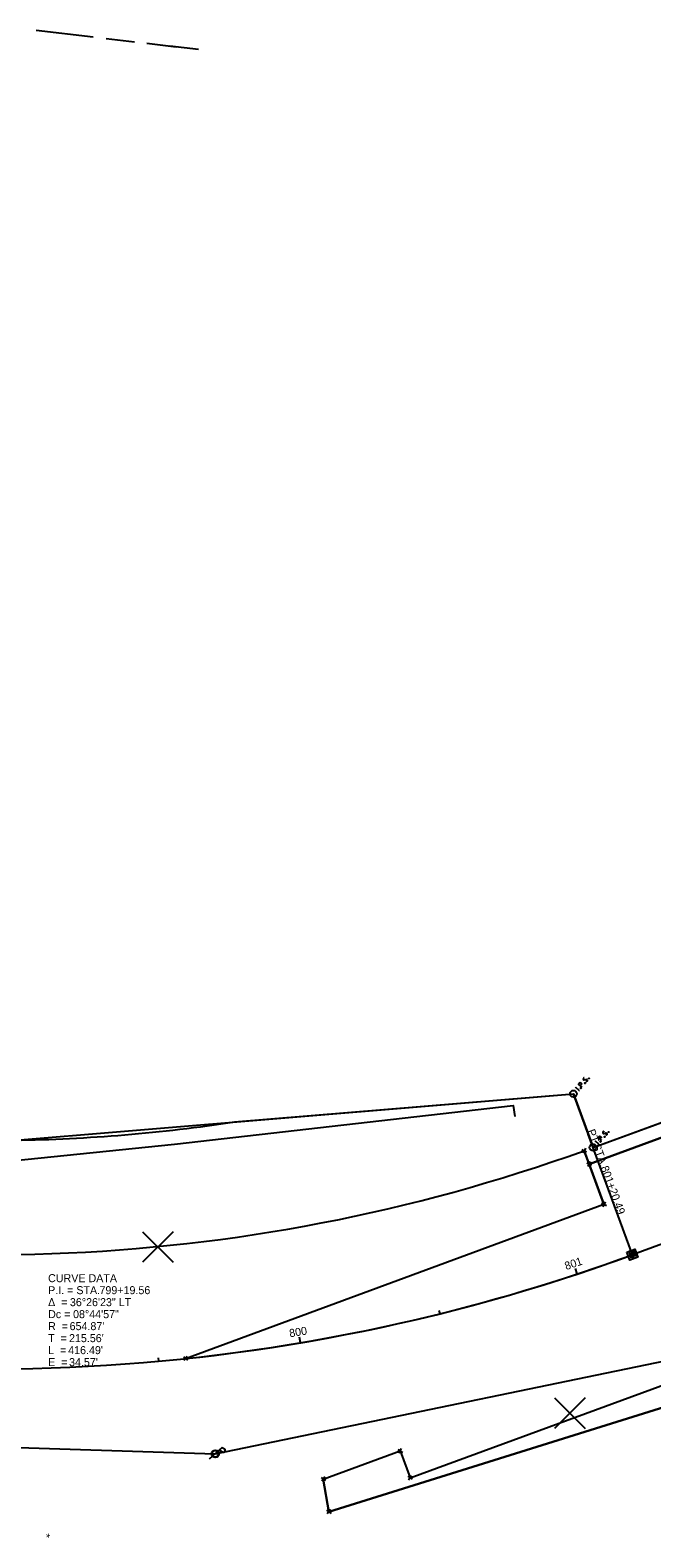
# Model space of a CAD drawing. Extents: x 149664 to 154524, y 325496 to 331514.
# Drawn here: x 151486 to 151704, y 330464 to 330991 of the extents above; entities that cross this region are included whole.
import ezdxf

# ---------------------------------------------------------------- set-up
doc = ezdxf.new("R2010")
doc.units = 0
for name, color, linetype in [('GE_P_Alignment_100_Cardinal_Points', 7, 'Continuous'), ('GE_P_Alignment_100_Curve_Data', 7, 'Continuous'), ('GE_P_Alignment_100_Stations', 7, 'Continuous'), ('GE_P_Driveway_CL', 7, 'Continuous'), ('MD_P_ACIC_T', 7, 'Continuous'), ('MD_P_CURB_BACK_TOP', 7, 'Continuous'), ('PF_P_Grade_Line', 7, 'Continuous'), ('PV_P_Bikeway', 7, 'Continuous'), ('PV_P_Curb', 7, 'Continuous'), ('PV_P_Walk', 7, 'Continuous'), ('RW_X_Fee_RW', 7, 'Continuous'), ('SC_Scratch2', 7, 'Continuous'), ('SC_Scratch3', 7, 'Continuous'), ('SC_Scratch5', 7, 'Continuous'), ('SC_Scratch6', 7, 'Continuous'), ('SC_Scratch8', 7, 'Continuous'), ('SV_X_Break_Lines', 7, 'Continuous'), ('SV_X_Toe_of_Slope', 7, 'Continuous')]:
    doc.layers.add(name, color=color, linetype=linetype)

msp = doc.modelspace()

# ---------------------------------------------------------------- linework, layer by layer
at = {"layer": 'GE_P_Alignment_100_Cardinal_Points'}
msp.add_line((151696.92, 330562.7), (151681.43, 330604.96), dxfattribs=at)
msp.add_circle((151696.92, 330562.7), 0.6, dxfattribs=at)
at = {"layer": 'GE_P_Alignment_100_Stations'}
for p, q in [((151677.57, 330555.96), (151676.94, 330557.85)), ((151629.56, 330542.05), (151629.27, 330543.22)), ((151580.62, 330531.86), (151580.29, 330533.83)), ((151531.05, 330525.42), (151530.94, 330526.61))]:
    msp.add_line(p, q, dxfattribs=at)
at = {"layer": 'GE_P_Driveway_CL'}
for p, q in [((152012.47, 330715.62), (151681.78, 330594.43)), ((151683.15, 330600.26), (152012.26, 330720.87)), ((151381.78, 330594.59), (151676.27, 330619.04)), ((151676.27, 330619.04), (151683.15, 330600.26)), ((151681.78, 330594.43), (151680.04, 330599.13)), ((151681.78, 330594.43), (151686.97, 330580.36))]:
    msp.add_line(p, q, dxfattribs=at)
msp.add_arc((151471.58, 331177.58), 614.87, 254.27308, 289.81831, dxfattribs=at)
at = {"layer": 'MD_P_ACIC_T'}
for p, q in [((151553.3, 330495.2), (151548.65, 330491.09)), ((151552.31, 330494.33), (151553.3, 330493.67)), ((151553.3, 330495.2), (151554.01, 330494.74))]:
    msp.add_line(p, q, dxfattribs=at)
msp.add_circle((151550.82, 330493.01), 1.3, dxfattribs=at)
msp.add_arc((151553.67, 330494.2), 0.638, 235.3869, 57.6335, dxfattribs=at)
at = {"layer": 'MD_P_CURB_BACK_TOP'}
for p, q in [((151925.39, 330577.21), (151590.61, 330472.69)), ((151619.03, 330484.64), (151712.92, 330519.05)), ((151588.67, 330484.16), (151615.59, 330494.03)), ((151615.59, 330494.03), (151619.03, 330484.64)), ((151590.61, 330472.69), (151588.67, 330484.16))]:
    msp.add_line(p, q, dxfattribs=at)
at = {"layer": 'PF_P_Grade_Line'}
for p, q in [((151590.61, 330472.69), (151925.39, 330577.21)), ((151588.67, 330484.16), (151590.61, 330472.69))]:
    msp.add_line(p, q, dxfattribs=at)
at = {"layer": 'PV_P_Bikeway'}
for p, q in [((151683.15, 330600.26), (152012.26, 330720.87)), ((151381.78, 330594.59), (151676.27, 330619.04)), ((151683.15, 330600.26), (151676.27, 330619.04))]:
    msp.add_line(p, q, dxfattribs=at)
at = {"layer": 'PV_P_Curb'}
for p, q in [((151681.78, 330594.43), (152012.47, 330715.62)), ((152013.97, 330678.9), (151696.92, 330562.7)), ((151686.97, 330580.36), (151681.78, 330594.43)), ((151540.4, 330526.34), (151686.97, 330580.36))]:
    msp.add_line(p, q, dxfattribs=at)
msp.add_arc((151471.58, 331177.58), 654.87, 276.03231, 290.12667, dxfattribs=at)
at = {"layer": 'PV_P_Walk'}
msp.add_line((152552.02, 330876.08), (151696.92, 330562.7), dxfattribs=at)
msp.add_arc((151471.58, 331177.58), 654.87, 253.68689, 290.12667, dxfattribs=at)
at = {"layer": 'SC_Scratch2'}
msp.add_line((151680.04, 330599.13), (151686.97, 330580.36), dxfattribs=at)
at = {"layer": 'SC_Scratch3'}
for p, q in [((151488.05, 330991.43), (151508.11, 330989.06)), ((151512.62, 330988.53), (151522.56, 330987.36)), ((151526.85, 330986.85), (151537.13, 330985.64)), ((151534.92, 330985.9), (151544.94, 330984.72))]:
    msp.add_line(p, q, dxfattribs=at)
msp.add_lwpolyline([(151557.61, 330609.19), (151676.27, 330619.04), (151683.15, 330600.26), (152012.26, 330720.87), (152012.47, 330715.62), (151681.78, 330594.43), (151680.04, 330599.13)], dxfattribs=at)
for radius, start, end in [(574.87, 270.88642, 278.60645), (614.87, 254.27308, 289.81831)]:
    msp.add_arc((151471.58, 331177.58), radius, start, end, dxfattribs=at)
at = {"layer": 'SC_Scratch5'}
for p, q in [((151679.19, 330599.53), (151680.9, 330598.73)), ((151680.44, 330599.98), (151679.64, 330598.28)), ((151680.92, 330594.83), (151682.63, 330594.03)), ((151682.18, 330595.29), (151681.37, 330593.58)), ((151686.11, 330580.76), (151687.82, 330579.96)), ((151687.37, 330581.21), (151686.57, 330579.5)), ((151539.66, 330526.93), (151541.13, 330525.75)), ((151540.99, 330527.07), (151539.8, 330525.61)), ((151614.8, 330494.54), (151616.38, 330493.51)), ((151615.07, 330493.24), (151616.1, 330494.82)), ((151587.91, 330484.71), (151589.44, 330483.62)), ((151589.22, 330484.93), (151588.13, 330483.4)), ((151618.24, 330485.15), (151619.82, 330484.12)), ((151618.52, 330483.85), (151619.54, 330485.43)), ((151589.84, 330473.24), (151591.38, 330472.15)), ((151591.16, 330473.46), (151590.06, 330471.93))]:
    msp.add_line(p, q, dxfattribs=at)
at = {"layer": 'SC_Scratch6'}
msp.add_line((151696.92, 330562.7), (151696.92, 330562.7), dxfattribs=at)
for points in [[(151676.95, 330621.1), (151677.18, 330621.37)], [(151678.29, 330620.21), (151677.06, 330621.24)], [(151679.29, 330621.41), (151678.07, 330622.44), (151678.41, 330622.85), (151678.45, 330622.88), (151678.52, 330622.92), (151678.56, 330622.93), (151678.6, 330622.94), (151678.68, 330622.94), (151678.75, 330622.92), (151678.84, 330622.87), (151678.95, 330622.78), (151678.99, 330622.73), (151679.03, 330622.67), (151679.07, 330622.58), (151679.07, 330622.52), (151679.07, 330622.48), (151679.05, 330622.42), (151679.01, 330622.35), (151678.67, 330621.94)], [(151678.74, 330621.09), (151678.78, 330621.13), (151678.82, 330621.14), (151678.88, 330621.13), (151678.93, 330621.09), (151678.94, 330621.03), (151678.94, 330620.99), (151678.91, 330620.95), (151678.87, 330620.94), (151678.81, 330620.95), (151678.76, 330620.99), (151678.74, 330621.04), (151678.74, 330621.09)], [(151680.08, 330624.68), (151680.05, 330624.68), (151680.01, 330624.67), (151679.92, 330624.62), (151679.82, 330624.54), (151679.76, 330624.47), (151679.74, 330624.45), (151679.68, 330624.31), (151679.66, 330624.17), (151679.69, 330624.05), (151679.75, 330623.96), (151679.81, 330623.92), (151679.9, 330623.87), (151680.02, 330623.88), (151680.7, 330624.1), (151680.78, 330624.11), (151680.83, 330624.1), (151680.9, 330624.07), (151680.96, 330624.02), (151681.01, 330623.96), (151681.04, 330623.92), (151681.08, 330623.86), (151681.1, 330623.81), (151681.12, 330623.77), (151681.12, 330623.72), (151681.12, 330623.68), (151681.11, 330623.63), (151681.1, 330623.6), (151681.05, 330623.51), (151680.95, 330623.39), (151680.87, 330623.33), (151680.71, 330623.28), (151680.59, 330623.26)], [(151680.18, 330622.81), (151680.22, 330622.85), (151680.26, 330622.86), (151680.32, 330622.86), (151680.37, 330622.82), (151680.38, 330622.76), (151680.38, 330622.72), (151680.35, 330622.67), (151680.31, 330622.67), (151680.25, 330622.67), (151680.2, 330622.71), (151680.18, 330622.77), (151680.18, 330622.81)], [(151681.58, 330624.49), (151681.62, 330624.53), (151681.66, 330624.54), (151681.72, 330624.53), (151681.77, 330624.49), (151681.78, 330624.43), (151681.78, 330624.39), (151681.75, 330624.35), (151681.71, 330624.34), (151681.65, 330624.35), (151681.6, 330624.39), (151681.58, 330624.45), (151681.58, 330624.49)], [(151678.18, 330620.08), (151678.4, 330620.35)], [(151686.97, 330605.9), (151686.93, 330605.9), (151686.89, 330605.89), (151686.8, 330605.84), (151686.7, 330605.76), (151686.64, 330605.69), (151686.62, 330605.67), (151686.56, 330605.53), (151686.54, 330605.39), (151686.57, 330605.27), (151686.63, 330605.19), (151686.69, 330605.14), (151686.78, 330605.09), (151686.91, 330605.1), (151687.58, 330605.32), (151687.66, 330605.33), (151687.71, 330605.32), (151687.78, 330605.29), (151687.84, 330605.24), (151687.89, 330605.18), (151687.92, 330605.14), (151687.96, 330605.08), (151687.98, 330605.03), (151688, 330604.99), (151688.01, 330604.94), (151688, 330604.9), (151687.99, 330604.85), (151687.98, 330604.82), (151687.93, 330604.73), (151687.83, 330604.62), (151687.75, 330604.56), (151687.59, 330604.5), (151687.47, 330604.48)], [(151688.46, 330605.71), (151688.5, 330605.75), (151688.54, 330605.76), (151688.6, 330605.75), (151688.65, 330605.71), (151688.67, 330605.66), (151688.66, 330605.61), (151688.63, 330605.57), (151688.59, 330605.56), (151688.53, 330605.57), (151688.48, 330605.61), (151688.46, 330605.67), (151688.46, 330605.71)], [(151683.83, 330602.32), (151684.06, 330602.6)], [(151685.17, 330601.43), (151683.95, 330602.46)], [(151686.18, 330602.64), (151684.95, 330603.66), (151685.29, 330604.07), (151685.33, 330604.1), (151685.4, 330604.14), (151685.44, 330604.15), (151685.48, 330604.16), (151685.56, 330604.16), (151685.63, 330604.14), (151685.72, 330604.09), (151685.84, 330604), (151685.87, 330603.96), (151685.91, 330603.89), (151685.95, 330603.8), (151685.95, 330603.74), (151685.95, 330603.7), (151685.93, 330603.64), (151685.89, 330603.57), (151685.55, 330603.16)], [(151685.06, 330601.3), (151685.29, 330601.57)], [(151685.62, 330602.31), (151685.66, 330602.35), (151685.7, 330602.36), (151685.76, 330602.35), (151685.81, 330602.31), (151685.83, 330602.25), (151685.82, 330602.21), (151685.79, 330602.17), (151685.75, 330602.16), (151685.69, 330602.17), (151685.64, 330602.21), (151685.62, 330602.27), (151685.62, 330602.31)], [(151687.07, 330604.03), (151687.1, 330604.08), (151687.14, 330604.09), (151687.2, 330604.08), (151687.25, 330604.04), (151687.27, 330603.98), (151687.26, 330603.94), (151687.23, 330603.9), (151687.19, 330603.89), (151687.13, 330603.89), (151687.08, 330603.93), (151687.06, 330603.99), (151687.07, 330604.03)], [(151694.99, 330563.6), (151697.81, 330564.63), (151698.84, 330561.81), (151696.02, 330560.78), (151694.99, 330563.6)], [(151696.57, 330561.51), (151695.88, 330563.39), (151697.26, 330561.77), (151697.27, 330563.9), (151697.96, 330562.02)]]:
    msp.add_lwpolyline(points, dxfattribs=at)
for centre in [(151676.27, 330619.04), (151683.15, 330600.26)]:
    msp.add_circle(centre, 1.2, dxfattribs=at)
at = {"layer": 'SC_Scratch8'}
for p, q in [((151525.35, 330570.74), (151536.04, 330560.05)), ((151536.04, 330570.74), (151525.35, 330560.05)), ((151530.7, 330565.4), (151530.7, 330565.4)), ((151669.69, 330512.59), (151680.38, 330501.9)), ((151680.38, 330512.59), (151669.69, 330501.9)), ((151675.04, 330507.25), (151675.04, 330507.25))]:
    msp.add_line(p, q, dxfattribs=at)
at = {"layer": 'SV_X_Break_Lines'}
msp.add_lwpolyline([(150965.17, 330681.47), (150969.25, 330695.4), (151146.25, 330649.85), (151389.4, 330586.4), (151536.57, 330601.37), (151655.18, 330614.91), (151655.76, 330611.07)], dxfattribs=at)
at = {"layer": 'SV_X_Toe_of_Slope'}
msp.add_lwpolyline([(151384.02, 330498.3), (151550.82, 330493.01), (151739.35, 330531.92)], dxfattribs=at)
msp.add_circle((151550.82, 330493.01), 1.17, dxfattribs=at)

# ---------------------------------------------------------------- texts
at = {"layer": 'GE_P_Alignment_100_Cardinal_Points'}
for s, p in [('PT', (151681.06, 330606.07)), (' STA. ', (151682.56, 330601.98)), ('801+20.49', (151685.77, 330593.23))]:
    msp.add_text(s, height=2.8, rotation=290.1267, dxfattribs=at).set_placement(p)
at = {"layer": 'GE_P_Alignment_100_Curve_Data'}
for s, p in [('CURVE DATA', (151492.28, 330553.09)), ('Δ  = ', (151492.28, 330544.69)), ('P.I. = STA. ', (151492.28, 330548.89)), ('36°26\'23" LT', (151499.92, 330544.69)), ('799+19.56', (151510.27, 330548.89)), ('Dc = ', (151492.28, 330540.49)), ('08°44\'57"', (151501.02, 330540.49)), ('R  = ', (151492.28, 330536.29)), ("654.87'", (151499.81, 330536.29)), ('T  = ', (151492.28, 330532.09)), ("215.56'", (151499.6, 330532.09)), ('L  = ', (151492.28, 330527.89)), ('E  = ', (151492.28, 330523.69)), ("416.49'", (151499.31, 330527.89)), ("34.57'", (151499.62, 330523.69))]:
    msp.add_text(s, height=2.8, dxfattribs=at).set_placement(p)
at = {"layer": 'GE_P_Alignment_100_Stations'}
for s, rotation, p in [('801', 18.3342, (151673.73, 330557.32)), ('800', 9.585, (151576.98, 330533.78))]:
    msp.add_text(s, height=2.8, rotation=rotation, dxfattribs=at).set_placement(p)
at = {"layer": 'RW_X_Fee_RW'}
msp.add_text('*', height=2.8, rotation=200.1267, dxfattribs=at).set_placement((151492.25, 330466.5))

doc.saveas('drawing.dxf')
